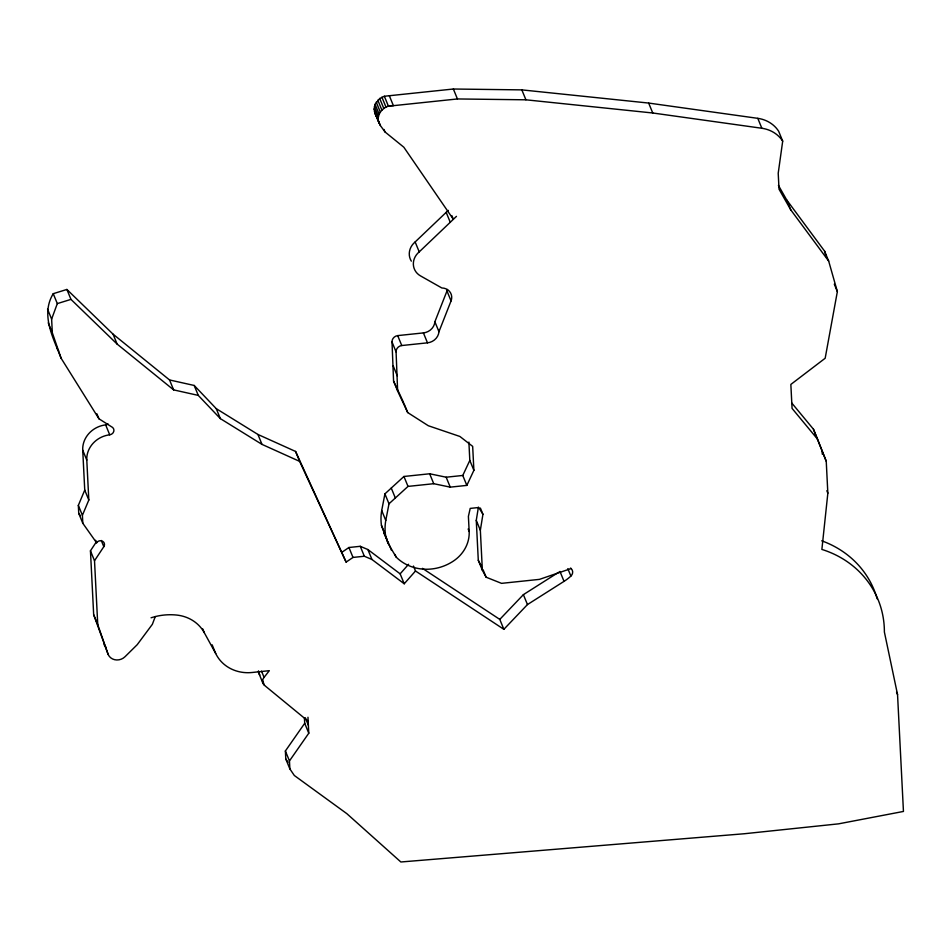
<?xml version="1.0" encoding="UTF-8"?>
<svg xmlns="http://www.w3.org/2000/svg" width="951" height="951" viewBox="0 0 951 951"><rect width="100%" height="100%" fill="white"/><g stroke="black" fill="none" stroke-linecap="round" stroke-linejoin="round"><path stroke-width="1.43" d="M438.97 330.211L438.958 331.697A12.22 11.139 -22.3 0 1 427.486 342.835L401.762 345.534A6.253 5.694 -22.3 0 0 396.08 351.906L397.637 391.027L407.706 412.568L428.319 425.739L459.88 436.461L472.671 446.376L473.883 470.341L466.834 485.402L450.239 487.138L433.739 483.702L408.015 486.401L388.995 503.792L385.773 520.447A53.862 49.095 -22.3 0 0 385.524 535.318L388.044 543.283L396.044 556.953A44.661 40.703 -22.3 0 0 453.532 560.983A35.021 31.918 -22.3 0 0 469.164 531.466L468.403 516.357L470.21 508.405L478.781 507.501L482.93 514.277L480.35 530.289L482.359 570.231L486.127 577.209L501.534 583.355L539.443 579.373L571.087 568.555A5.694 5.183 -22.3 0 1 570.885 576.08A44.115 40.204 -22.3 0 1 564.038 581.358L527.46 604.574L503.864 629.324L415.504 570.992L413.459 566.035M451.832 215.604L453.354 219.324L403.83 147.215L385 131.939L380.341 125.484L375.11 113.538L374.147 108.973L375.086 104.301L379.722 98.5L384.347 96.253L453.365 89.014L521.837 89.881L648.665 103.065L757.792 118.34A32.251 29.386 -22.3 0 1 778.631 131.202L782.697 141.128L778.215 173.213L779.024 189.19L790.78 209.874L828.678 261.085L837.356 291.6L825.171 358.254L790.852 384.43L792.064 408.395L817.515 439.136L826.241 461.247L827.845 493.2L821.878 549.428A100.509 91.605 -22.3 0 1 884.382 632.011L897.542 694.551L903.45 811.441L838.544 823.851L744.205 833.754L400.858 861.986L346.83 813.652L294.323 775.493L289.865 768.907L285.787 758.981L285.383 750.993L304.712 723.295L304.439 717.969M379.176 123.464C375.193 114.536 384.216 104.634 393.405 105.668L389.328 95.742M482.359 570.231L478.294 560.305L476.273 520.363L478.389 507.263M388.044 543.283L381.458 525.38A53.862 49.095 -22.3 0 1 381.708 510.509L384.917 493.866L403.937 476.475L429.662 473.776L446.162 477.212L462.768 475.464L469.818 460.415L468.891 442.084M308.172 721.238L264.485 685.35A6.265 5.706 -22.3 0 1 264.081 677.362L269.311 670.681L252.158 672.488A38.278 34.89 -22.3 0 1 215.711 653.515L204.263 632.653A38.67 35.246 -22.3 0 0 176.803 615.071A58.558 53.363 -22.3 0 0 155.275 616.581L152.374 624.296L137.217 644.683L125.021 656.725A10.461 9.534 -22.3 0 1 108.2 654.561L97.751 624.641L94.518 560.733L103.814 546.682A4.351 3.959 -22.3 0 0 102.53 541.214A4.351 3.959 -22.3 0 0 96.598 542.783L82.808 523.288L82.404 515.299L88.812 500.024L86.791 460.094A24.762 22.574 -22.3 0 1 109.722 434.809A4.565 4.161 -22.3 0 0 112.729 427.534L98.952 418.797L61.078 358.182C53.244 337.795 40.37 314.793 53.244 293.681L66.891 289.449L113.062 334.158L169.551 379.96L194.194 385.464L216.281 408.68L257.935 434.464L295.583 451.452L346.128 562.1L353.011 557.429L364.34 556.24L371.948 559.485L404.223 583.771L415.504 570.992M61.078 358.182L52.317 332.779L51.627 319.096L57.31 303.607L53.244 293.681M397.637 391.027L393.571 381.101L392.014 341.98A6.253 5.694 -22.3 0 1 397.684 335.608L423.421 332.909A12.22 11.139 -22.3 0 0 434.88 321.759L446.982 290.994A10.865 9.902 -22.3 0 0 447.434 289.484M446.982 290.994L451.047 300.932L438.958 331.697L434.88 321.759M82.808 523.288L78.743 513.362L78.339 505.373L84.746 490.098L82.725 450.168A24.762 22.574 -22.3 0 1 105.656 424.883A4.565 4.161 -22.3 0 0 108.022 423.944M108.2 654.561L93.673 614.703L90.452 550.807L96.645 541.44M289.865 768.907L289.461 760.919L308.778 733.221L307.969 717.244M404.223 583.771L400.145 573.845L408.609 564.264M503.864 629.324L499.786 619.398L523.383 594.648L558.748 572.205M411.331 261.145A16.238 14.8 -22.3 0 1 415.147 241.958L448.254 210.385M451.047 300.932A10.865 9.902 -22.3 0 0 441.823 287.963L420.437 275.849A16.238 14.8 -22.3 0 1 419.225 251.884L456.456 216.364M342.051 552.174L348.934 547.503L360.263 546.314L367.882 549.547L400.145 573.845M57.31 303.607L70.968 299.387L117.128 344.084L173.629 389.886L198.272 395.39L220.347 418.618L262 444.39L299.648 461.378L346.128 562.1M151.066 617.77L155.275 616.581M782.697 141.128A32.251 29.386 -22.3 0 0 761.858 128.266L652.743 112.991L525.915 99.807L457.431 98.952L388.424 106.191L384.347 96.253M422.47 568.353L499.786 619.398M570.481 568.092L571.087 568.555M791.767 403.022L813.45 429.21L817.515 439.136M778.405 185.35L786.715 199.948L824.6 251.159L828.678 261.085M78.743 513.362L80.359 515.656M285.787 758.981L288.022 762.274M57.001 348.256L58.546 350.729M375.11 113.538L380.341 125.484M478.294 560.305L481.432 566.118M383.966 533.356L387.449 540.477M393.571 381.101L403.628 402.63M834.3 284.159L837.356 291.6M757.792 118.34L761.858 128.266M786.715 199.948L790.78 209.874M813.45 429.21L826.241 461.247M826.835 490.716L827.845 493.2M896.52 692.066L897.542 694.551M648.665 103.065L652.743 112.991M521.837 89.881L525.915 99.807M453.365 89.014L457.431 98.952M446.185 212.358L450.251 222.284M381.91 97.192L385.975 107.118M379.722 98.5L383.788 108.438M377.809 100.176L381.886 110.102M567.83 568.639L570.885 576.08M376.251 102.126L380.317 112.052M375.086 104.301L379.164 114.227M383.978 129.467L385 131.939M374.385 106.607L378.45 116.533M374.147 108.973L378.213 118.899M374.385 111.315L378.462 121.241M559.961 571.42L564.038 581.358M415.147 241.958L419.225 251.884M423.421 332.909L427.486 342.835M469.818 460.415L473.883 470.341M523.383 594.648L527.46 604.574M480.386 508.072L482.93 514.277M462.768 475.464L466.834 485.402M476.273 520.363L480.35 530.289M397.684 335.608L401.762 345.534M392.014 341.98L396.08 351.906M468.142 528.982L469.164 531.466M446.162 477.212L450.239 487.138M483.072 569.768L486.127 577.209M393.227 365.933L397.292 375.859M404.139 403.878L407.706 412.568M429.662 473.776L433.739 483.702M403.937 476.475L408.015 486.401M391.265 488.065L395.331 497.991M384.917 493.866L388.995 503.792M381.708 510.509L385.773 520.447M395.022 554.469L396.044 556.953M381.458 525.38L385.524 535.318M387.96 541.713L391.527 550.403M367.882 549.547L371.948 559.485M360.263 546.314L364.34 556.24M348.934 547.503L353.011 557.429M295.583 451.452L299.648 461.378M257.935 434.464L262 444.39M216.281 408.68L220.347 418.618M194.194 385.464L198.272 395.39M169.551 379.96L173.629 389.886M305.319 717.791L308.374 725.233M304.712 723.295L308.778 733.221M261.537 671.156L264.081 677.362M262.452 680.381L264.485 685.35M258.755 673.035L262.821 682.973M285.383 750.993L289.461 760.919M113.062 334.158L117.128 344.084M66.891 289.449L70.968 299.387M212.156 644.826L215.711 653.515M202.741 628.932L204.263 632.653M105.656 424.883L109.722 434.809M96.919 413.828L98.952 418.797M47.55 309.17L51.627 319.096M48.239 322.853L52.317 332.779M82.725 450.168L86.791 460.094M84.746 490.098L88.812 500.024M101.27 540.477L103.814 546.682M95.576 540.299L96.598 542.783M78.339 505.373L82.404 515.299M90.452 550.807L94.518 560.733M93.673 614.703L97.751 624.641M824.6 251.159L826.181 256.711M822.163 451.321L822.306 454.221M821.7 540.81A100.509 91.605 -22.3 0 1 877.143 598.797M259.873 674.913A6.265 5.706 -22.3 0 1 258.494 670.871M105.894 647.203A10.461 9.534 -22.3 0 1 104.123 644.635"/></g></svg>
